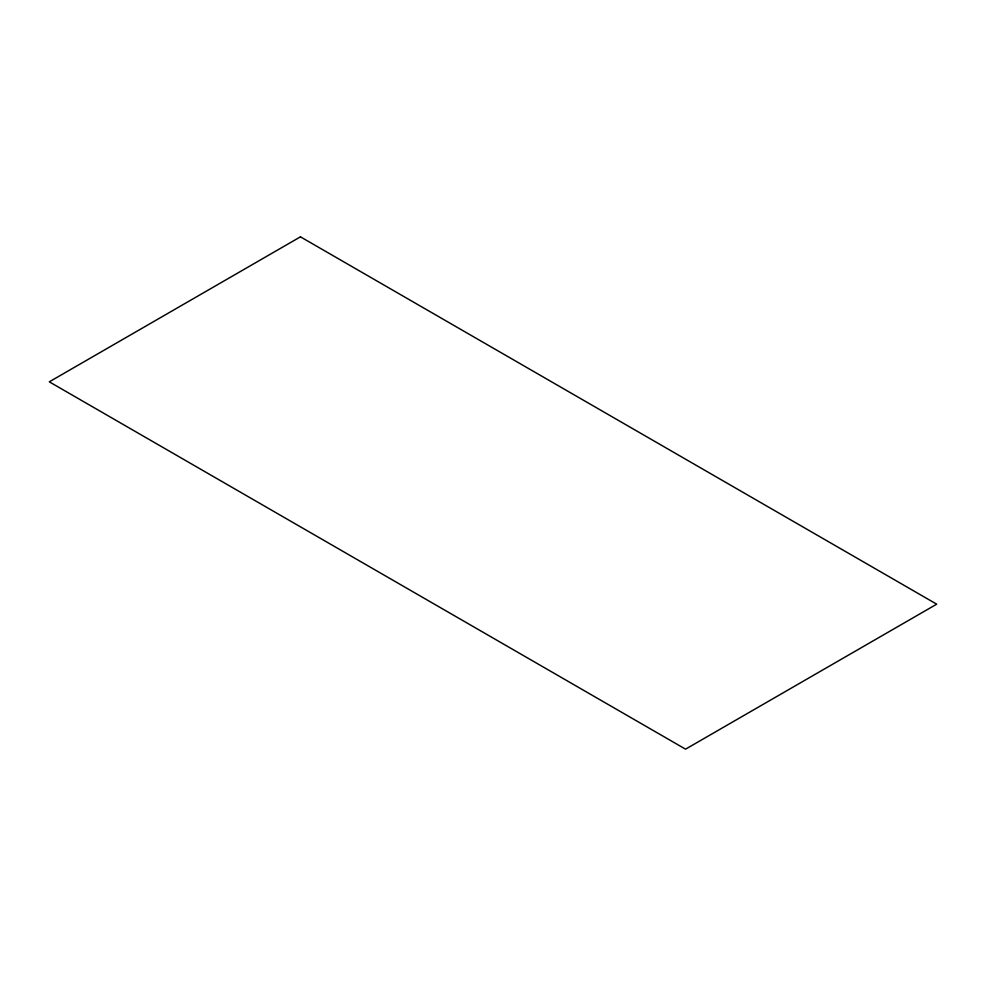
<?xml version="1.0" encoding="UTF-8"?>
<svg xmlns="http://www.w3.org/2000/svg" width="986" height="986" viewBox="0 0 986 986"><rect width="100%" height="100%" fill="white"/><g stroke="black" fill="none" stroke-linecap="round" stroke-linejoin="round"><path stroke-width="1.48" d="M300.447 236.837L49.3 381.829L685.553 749.163L936.7 604.171L300.447 236.837"/></g></svg>
